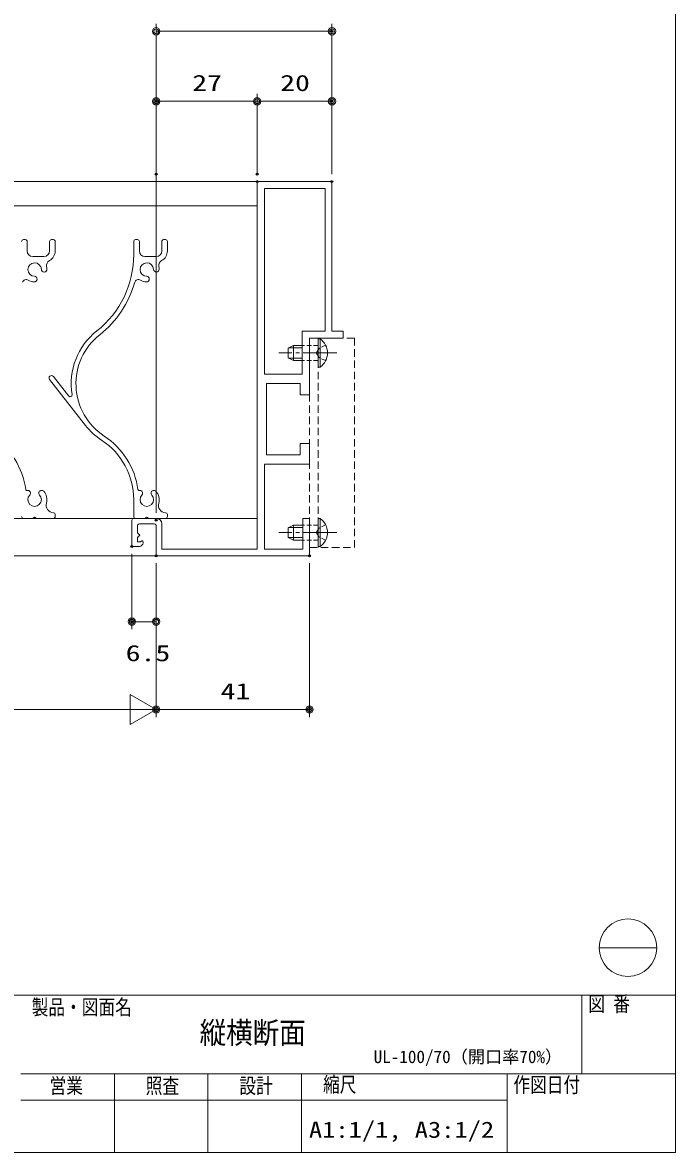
# Model space of a CAD drawing. Units: millimetres on the paper. Extents: x -395 to 395, y -281 to 281.
# Drawn here: x 220.8 to 395.3, y -281 to 21 of the extents above; entities that cross this region are included whole.
import ezdxf
from ezdxf.enums import TextEntityAlignment as Align

# ---------------------------------------------------------------- set-up
doc = ezdxf.new("R2010")
doc.units = ezdxf.units.MM
doc.header["$PDMODE"] = 32
doc.header["$PDSIZE"] = 0.5
for name, pattern in [('CHAIN2', [12, 9, -1, 1, -1]), ('DASHED1', [1.8, 1.2, -0.6]), ('DASHED2', [3, 2, -1])]:
    doc.linetypes.add(name, pattern=pattern)
for name, color, linetype, lineweight in [('0-0_USERZ', 3, 'Continuous', 9), ('0-1_F-1', 7, 'Continuous', 9), ('0-3__0-6_TITLE_WAKU', 7, 'Continuous', 9), ('0-5_0', 7, 'Continuous', 9), ('0-7_KATAZAI', 7, 'Continuous', 9), ('0-8_YSS_ZEN', 6, 'Continuous', 9), ('0-9_PARTS3', 134, 'Continuous', 9), ('0-B_SHAPE', 7, 'Continuous', 9), ('0-E_1-3', 3, 'DASHED2', 9)]:
    doc.layers.add(name, color=color, linetype=linetype, lineweight=lineweight)
doc.layers.add('0-4__0-3_TITLE', color=7, linetype='Continuous')
doc.layers.add('0-6_Defpoints', color=7, linetype='Continuous')
doc.styles.add('ＭＳ ゴシック', font='')
doc.styles.get('ＭＳ ゴシック').set_extended_font_data('MS Gothic')

# ---------------------------------------------------------------- blocks, each defined once
blk = doc.blocks.new('図枠')
at = {"layer": '0-1_F-1'}
blk.add_line((770.2, 54.7), (785.6, 54.7), dxfattribs=at)
blk.add_lwpolyline([(790.6, 0), (0, 0), (0, 562), (790.6, 562)], close=True, dxfattribs=at)
blk.add_circle((777.9, 54.7), 7.7, dxfattribs=at)
at = {"layer": '0-3__0-6_TITLE_WAKU'}
for p, q in [((790.6, 42), (549.892, 42)), ((765.596, 42), (765.596, 21)), ((790.6, 21), (615.589, 21)), ((640.589, 21), (640.589, 0)), ((665.589, 21), (665.589, 0)), ((690.589, 21), (690.589, 0)), ((745.593, 21), (745.593, 0)), ((615.589, 14), (745.593, 14))]:
    blk.add_line(p, q, dxfattribs=at)
at = {"layer": '0-3__0-6_TITLE_WAKU', "style": 'ＭＳ ゴシック', "width": 0.8}
for s, p in [('製品・図面名', (618.485, 35.549)), ('図 番', (767.3, 36.428)), ('営業', (623.25, 14.539)), ('照査', (648.974, 14.539)), ('設計 ', (674.02, 14.539)), ('縮尺', (696.386, 14.875)), ('作図日付', (747.291, 14.786))]:
    blk.add_text(s, height=4.091, dxfattribs=at).set_placement(p, align=Align.BOTTOM_LEFT)
blk = doc.blocks.new('WAKU-W')
at = {"layer": '0-5_0'}
for p, q in [((4.5, -3.75), (4.5, -3.5)), ((5.069, -3.778), (4.931, -3.922)), ((5.25, -3.7), (6, -3.7)), ((1.5, -8.5), (5.5, -8.5)), ((7, -10), (1, -10)), ((-26, -100), (-25.99, -100)), ((-26, -100), (-25.99, -100))]:
    blk.add_line(p, q, dxfattribs=at)
for points in [[(-26, -100), (-46, -100), (-46, -60), (-49, -60), (-49, -58.2), (-40, -58.2), (-40, -43), (-37.5, -43), (-37.5, -46), (-28.5, -46), (-28.5, -26.998), (-37.5, -26.998), (-37.5, -30), (-40, -30), (-40, -24.498), (-28, -24.498), (-28, -1.8), (-38.2, -1.8), (-38.2, -10), (-40, -10), (-40, 0), (1, 0), (1, -8)], [(-0.5, -8.5), (-0.5, -1.8), (-26, -1.8), (-26, -24.998), (-25.99, -24.998)], [(5.5, -2.5), (7.5, -2.5), (7.5, -9.5)], [(6, -8), (6, -6.1), (5.4, -5.5), (6, -4.9), (6, -3.7)], [(-26, -24.998), (-26, -48), (-25.99, -48)], [(-26, -48), (-26, -100), (-25.99, -100)]]:
    blk.add_lwpolyline(points, dxfattribs=at)
blk.add_lwpolyline([(-28, -98.2), (-28, -48.5), (-38, -48.5), (-38, -60), (-44.2, -60), (-44.2, -98.2)], close=True, dxfattribs=at)
for centre, radius, start, end in [((5.5, -3.5), 1, 90, 180), ((4.75, -3.75), 0.25, 180, 316.39718), ((5.25, -3.95), 0.25, 90, 136.39718), ((1, -8.5), 1.5, 180, 270), ((1.5, -8), 0.5, 180, 270), ((5.5, -8), 0.5, 270, 0), ((7, -9.5), 0.5, 270, 0)]:
    blk.add_arc(centre, radius, start, end, dxfattribs=at)
blk = doc.blocks.new('DOT1')
at = {"layer": '0-5_0'}
blk.add_line((0, 0), (-1, 0), dxfattribs=at)
for radius in [0.5, 0.325]:
    blk.add_circle((0, 0), radius, dxfattribs=at)
blk = doc.blocks.new('ALW1')
at = {"layer": '0-5_0'}
blk.add_line((0, 0), (-1, 0), dxfattribs=at)
blk.add_lwpolyline([(-0.34641, -0.2), (0, 0), (-0.34641, 0.2)], close=True, dxfattribs=at)
blk = doc.blocks.new('U18')
at = {"layer": '0-9_PARTS3'}
for p, q in [((-0.509, 3.75), (0, 3.75)), ((0, 3.75), (0, -3.75)), ((4.3, 2), (6.6, 2)), ((4.3, 1.346), (7.909, 1.346)), ((6.6, 2), (6.6, -2)), ((8, 1.3), (6.6, 2)), ((8, 1.3), (8, -1.3)), ((4.3, -1.346), (7.909, -1.346)), ((4.3, -2), (6.6, -2)), ((8, -1.3), (6.6, -2))]:
    blk.add_line(p, q, dxfattribs=at)
at = {"layer": '0-9_PARTS3', "linetype": 'CHAIN2'}
blk.add_line((-5, 0), (10.5, 0), dxfattribs=at)
at = {"layer": '0-9_PARTS3', "linetype": 'DASHED1'}
for p, q in [((0, 2), (4.3, 2)), ((0, -2), (4.3, -2))]:
    blk.add_line(p, q, dxfattribs=at)
at = {"layer": '0-9_PARTS3'}
blk.add_lwpolyline([(-0.509, 3.75), (-0.509, -3.75), (0, -3.75)], dxfattribs=at)
at = {"layer": '0-9_PARTS3', "linetype": 'DASHED1'}
for points in [[(-2.009, 2.05), (-0.154, 1.145), (0.455, 0)], [(-2.009, -2.05), (-0.154, -1.145), (0.455, 0)]]:
    blk.add_lwpolyline(points, dxfattribs=at)
at = {"layer": '0-9_PARTS3'}
blk.add_arc((2.027, 0), 4.527, 124.06671, 235.93329, dxfattribs=at)
blk = doc.blocks.new('U19')
at = {"layer": '0-9_PARTS3'}
for p, q in [((-0.509, 3.75), (0, 3.75)), ((0, 3.75), (0, -3.75)), ((4.1, 2), (6.6, 2)), ((4.1, 1.346), (7.909, 1.346)), ((6.6, 2), (6.6, -2)), ((8, 1.3), (6.6, 2)), ((8, 1.3), (8, -1.3)), ((4.1, -1.346), (7.909, -1.346)), ((4.1, -2), (6.6, -2)), ((8, -1.3), (6.6, -2))]:
    blk.add_line(p, q, dxfattribs=at)
at = {"layer": '0-9_PARTS3', "linetype": 'CHAIN2'}
blk.add_line((-5, 0), (10.5, 0), dxfattribs=at)
at = {"layer": '0-9_PARTS3', "linetype": 'DASHED1'}
for p, q in [((0, 2), (4.1, 2)), ((0, -2), (4.1, -2))]:
    blk.add_line(p, q, dxfattribs=at)
at = {"layer": '0-9_PARTS3'}
blk.add_lwpolyline([(-0.509, 3.75), (-0.509, -3.75), (0, -3.75)], dxfattribs=at)
at = {"layer": '0-9_PARTS3', "linetype": 'DASHED1'}
for points in [[(-2.009, 2.05), (-0.154, 1.145), (0.455, 0)], [(-2.009, -2.05), (-0.154, -1.145), (0.455, 0)]]:
    blk.add_lwpolyline(points, dxfattribs=at)
at = {"layer": '0-9_PARTS3'}
blk.add_arc((2.027, 0), 4.527, 124.06671, 235.93329, dxfattribs=at)
blk = doc.blocks.new('A$C0AB24780')
at = {"layer": '0-E_1-3'}
blk.add_line((-2.3, -1.799), (-2.3, -57.799), dxfattribs=at)
blk.add_lwpolyline([(0, -57.799), (0, -1.799), (-12, -1.799), (-12, -57.799)], close=True, dxfattribs=at)
at = {"layer": '0-9_PARTS3'}
for name, p in [('U19', (-2.3, -5.799)), ('U18', (-2.3, -53.799))]:
    blk.add_blockref(name, p, dxfattribs=at)

msp = doc.modelspace()

# ---------------------------------------------------------------- linework, layer by layer
at = {"layer": '0-0_USERZ'}
for p, q in [((256.472, -110.031), (256.472, 20.651)), ((258.472, 18.651), (301.476, 18.651)), ((303.476, -19.531), (303.476, 20.651)), ((256.472, -17.531), (256.472, 1.959)), ((283.472, -19.531), (283.472, 1.959)), ((283.472, -17.531), (283.472, 1.959)), ((303.476, -19.531), (303.476, 1.959)), ((281.472, -0.041), (258.472, -0.041)), ((285.472, -0.041), (301.476, -0.041)), ((283.472, -21.531), (120.934, -21.531)), ((283.472, -28.031), (120.934, -28.031)), ((-18.412, -111.531), (283.472, -111.531)), ((256.472, -121.531), (120.934, -121.531)), ((249.972, -121.031), (249.972, -141.172)), ((256.472, -123.531), (256.472, -164.629)), ((256.472, -123.531), (256.472, -141.172)), ((297.476, -123.531), (297.476, -164.629)), ((254.472, -139.172), (251.972, -139.172)), ((258.472, -162.629), (295.476, -162.629))]:
    msp.add_line(p, q, dxfattribs=at)
at = {"layer": '0-6_Defpoints'}
for p in [(303.476, 18.651), (256.472, -0.041), (303.476, -0.041), (256.472, -19.531), (283.472, -19.531), (283.472, -21.531), (303.476, -21.531), (256.472, -112.031), (249.972, -119.031), (256.472, -121.531), (256.472, -121.531), (297.476, -121.531), (249.972, -139.172), (256.472, -162.629), (297.476, -162.629)]:
    msp.add_point(p, dxfattribs=at)
at = {"layer": '0-8_YSS_ZEN'}
for p, q in [((256.472, -123.531), (256.472, -164.629)), ((28.588, -162.629), (236.472, -162.629))]:
    msp.add_line(p, q, dxfattribs=at)
at = {"layer": '0-B_SHAPE'}
for p, q in [((220.972, -37.031), (221.472, -37.031)), ((221.972, -37.531), (221.972, -40.031)), ((227.972, -40.031), (227.972, -37.531)), ((228.472, -37.031), (228.972, -37.031)), ((229.472, -37.531), (229.472, -40.031)), ((250.472, -41.031), (250.472, -37.531)), ((250.972, -37.031), (251.472, -37.031)), ((251.972, -37.531), (251.972, -40.031)), ((257.972, -40.031), (257.972, -37.531)), ((258.472, -37.031), (258.972, -37.031)), ((259.472, -37.531), (259.472, -40.031)), ((223.472, -41.531), (226.472, -41.531)), ((253.472, -41.531), (256.472, -41.531)), ((237.569, -86.68), (227.961, -74.433)), ((228.984, -73.63), (233.078, -78.849)), ((250.472, -111.031), (250.472, -106.531)), ((223.453, -111.531), (220.972, -111.531)), ((228.972, -111.531), (224.492, -111.531)), ((229.472, -110.53), (229.472, -111.031)), ((253.453, -111.531), (250.972, -111.531)), ((258.972, -111.531), (254.492, -111.531)), ((259.472, -110.53), (259.472, -111.031))]:
    msp.add_line(p, q, dxfattribs=at)
for centre, radius, start, end in [((220.972, -37.531), 0.5, 90, 180), ((221.472, -37.531), 0.5, 0, 90), ((228.472, -37.531), 0.5, 90, 180), ((228.972, -37.531), 0.5, 0, 90), ((250.972, -37.531), 0.5, 90, 180), ((251.472, -37.531), 0.5, 0, 90), ((258.472, -37.531), 0.5, 90, 180), ((258.972, -37.531), 0.5, 0, 90), ((223.472, -40.031), 1.5, 180, 270), ((226.472, -40.031), 1.5, 270, 0), ((226.472, -40.031), 3, 298.98574, 0), ((224.472, -41.031), 26, 308.28117, 0), ((253.472, -40.031), 1.5, 180, 270), ((256.472, -40.031), 1.5, 270, 0), ((256.472, -40.031), 3, 298.98574, 0), ((223.972, -45.031), 1.8, 2.10464, 267.89536), ((226.521, -44.938), 0.75, 182.10464, 2.10464), ((228.653, -43.968), 1.5, 118.98574, 192.80288), ((223.972, -45.031), 3.3, 2.10464, 12.80288), ((253.972, -45.031), 1.8, 2.10464, 267.89536), ((256.521, -44.938), 0.75, 182.10464, 2.10464), ((258.653, -43.968), 1.5, 118.98574, 192.80288), ((253.972, -45.031), 3.3, 2.10464, 12.80288), ((221.716, -48.692), 1, 58.34757, 164.29502), ((223.972, -45.031), 3.3, 238.34757, 267.89536), ((223.879, -47.58), 0.75, 267.89536, 87.89536), ((251.716, -48.692), 1, 58.34757, 164.29502), ((253.972, -45.031), 3.3, 238.34757, 267.89536), ((253.879, -47.58), 0.75, 267.89536, 87.89536), ((224.472, -41.031), 27.3, 308.28117, 344.29502), ((251.731, -75.57), 18, 128.28117, 189.23818), ((251.731, -75.57), 16.7, 128.28117, 236.80169), ((228.472, -74.031), 0.65, 38.11314, 218.11314), ((233.471, -78.54), 0.5, 218.11314, 9.23818), ((251.731, -75.57), 18, 218.11314, 236.80169), ((201.472, -106.531), 20.3, 7.70756, 56.80169), ((231.472, -106.531), 20.3, 7.70756, 56.80169), ((231.472, -106.531), 19, 0, 56.80169), ((221.886, -103.769), 0.3, 187.70756, 281.98207), ((222.104, -104.796), 0.75, 317.10464, 101.98207), ((223.972, -106.531), 1.8, 137.10464, 42.89536), ((225.84, -104.796), 0.75, 42.89536, 222.89536), ((223.972, -106.531), 3.3, 343.55954, 42.89536), ((251.886, -103.769), 0.3, 187.70756, 281.98207), ((252.104, -104.796), 0.75, 317.10464, 101.98207), ((253.972, -106.531), 1.8, 137.10464, 42.89536), ((255.84, -104.796), 0.75, 42.89536, 222.89536), ((253.972, -106.531), 3.3, 343.55954, 42.89536), ((229.056, -108.031), 2, 163.55954, 268.09041), ((259.056, -108.031), 2, 163.55954, 268.09041), ((220.972, -111.031), 0.5, 180, 270), ((223.453, -111.231), 0.3, 270, 330), ((223.972, -111.531), 0.3, 30, 150), ((224.492, -111.231), 0.3, 210, 270), ((228.972, -111.031), 0.5, 270, 0), ((228.972, -110.53), 0.5, 0, 88.09041), ((250.972, -111.031), 0.5, 180, 270), ((253.453, -111.231), 0.3, 270, 330), ((253.972, -111.531), 0.3, 30, 150), ((254.492, -111.231), 0.3, 210, 270), ((258.972, -111.031), 0.5, 270, 0), ((258.972, -110.53), 0.5, 0, 88.09041)]:
    msp.add_arc(centre, radius, start, end, dxfattribs=at)

# ---------------------------------------------------------------- block references
at = {"layer": '0-0_USERZ'}
msp.add_blockref('図枠', (-395.3, -281), dxfattribs=at)
at = {"layer": '0-0_USERZ', "xscale": 2, "yscale": 2, "rotation": 180}
for p in [(256.472, 18.651), (256.472, -0.041), (283.472, -0.041), (249.972, -139.172), (256.472, -162.629)]:
    msp.add_blockref('DOT1', p, dxfattribs=at)
at = {"layer": '0-0_USERZ', "xscale": 2, "yscale": 2}
for p in [(303.476, 18.651), (283.472, -0.041), (303.476, -0.041), (256.472, -139.172), (297.476, -162.629)]:
    msp.add_blockref('DOT1', p, dxfattribs=at)
at = {"layer": '0-0_USERZ', "rotation": 180}
msp.add_blockref('A$C0AB24780', (297.472, -121.13), dxfattribs=at)
at = {"layer": '0-7_KATAZAI', "rotation": 180}
msp.add_blockref('WAKU-W', (257.472, -121.531), dxfattribs=at)
at = {"layer": '0-8_YSS_ZEN', "xscale": 20, "yscale": 20}
msp.add_blockref('ALW1', (256.472, -162.629), dxfattribs=at)

# ---------------------------------------------------------------- texts
at = {"layer": '0-0_USERZ', "style": 'ＭＳ ゴシック', "width": 1.35}
for s, p in [('27', (266.115, 1.376)), ('20', (289.617, 1.376)), ('6.5', (248.305, -151.02)), ('41', (273.696, -161.212))]:
    msp.add_text(s, height=4.333, dxfattribs=at).set_placement(p, align=Align.BOTTOM_LEFT)
at = {"layer": '0-4__0-3_TITLE', "style": 'ＭＳ ゴシック'}
for s, height, width, p in [('縦横断面', 5.773, 0.9, (268.09, -253.63)), ('A1:1/1, A3:1/2', 4.333, 1.2, (297.312, -278.396))]:
    msp.add_text(s, height=height, dxfattribs=dict(at, width=width)).set_placement(p, align=Align.BOTTOM_LEFT)
msp.add_text('UL-100/70（開口率70%）', height=3.365, dxfattribs=at).set_placement((314.608, -258.136), align=Align.BOTTOM_LEFT)

doc.saveas('drawing.dxf')
